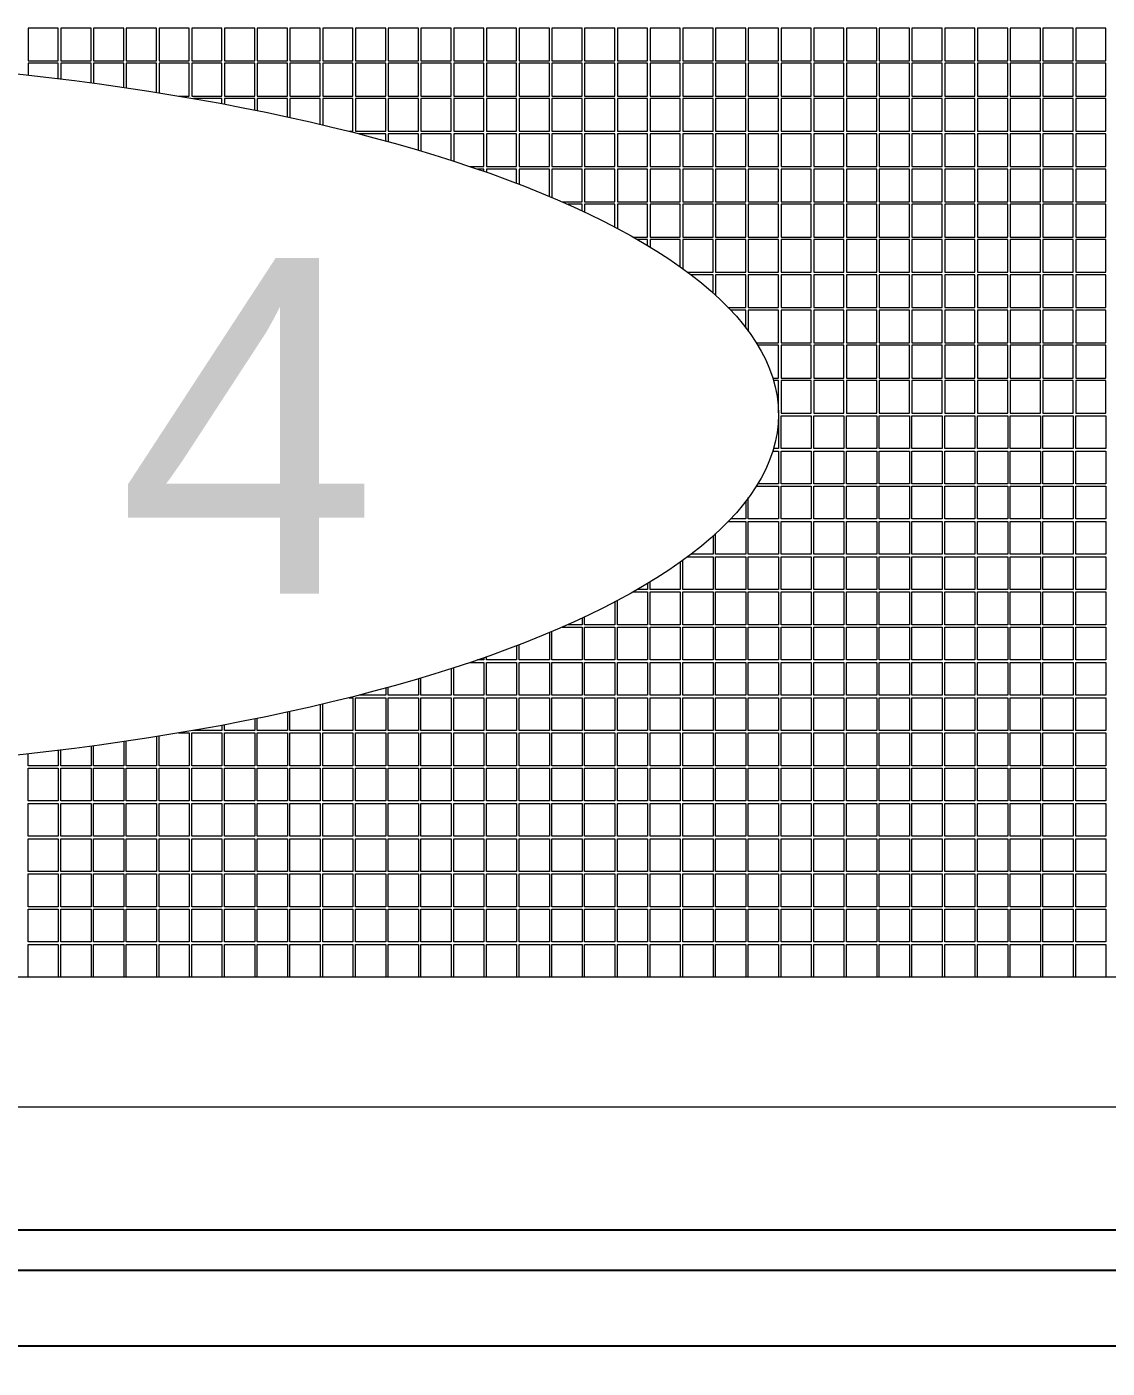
# Model space of a CAD drawing. Extents: x 365 to 1637, y -92 to 444.
# Drawn here: x 478.11 to 499.56, y 11.66 to 38.3 of the extents above; entities that cross this region are included whole.
import ezdxf

# ---------------------------------------------------------------- set-up
doc = ezdxf.new("R2010")
doc.units = 0
for name, color, linetype, lineweight in [('-Dim_mm', 5, 'CONTINUOUS', 13), ('-Text', 7, 'CONTINUOUS', 9), ('AA Detail', 6, 'CONTINUOUS', 20), ('ACTIVE_AREA', 6, 'CONTINUOUS', 0), ('BEZEL', 7, 'CONTINUOUS', 18), ('VIEW_AREA', 44, 'CONTINUOUS', 20)]:
    doc.layers.add(name, color=color, linetype=linetype, lineweight=lineweight)
doc.layers.add('BZL', color=7, linetype='CONTINUOUS')
doc.layers.add('PCB', color=94, linetype='CONTINUOUS')
doc.styles.add('STYLE1', font='arial.ttf')
doc.dimstyles.new('10x LO_mm', dxfattribs={"dimtxt": 2.6666, "dimasz": 2, "dimexe": 0.5, "dimexo": 0.5, "dimgap": 0.5, "dimtad": 1, "dimlfac": 0.1, "dimzin": 4, "dimdsep": 46, "dimtxsty": 'STYLE1', "dimcen": -2.5, "dimclrd": 256, "dimclre": 256, "dimclrt": 256, "dimadec": 0, "dimazin": 0, "dimtp": 0.5, "dimtm": 0.5, "dimtfac": 1, "dimtmove": 0, "dimatfit": 1, "dimfxl": 0, "dimtolj": 1, "dimtzin": 0, "dimlwd": -1, "dimlwe": -1, "dimarcsym": 0})

# ---------------------------------------------------------------- blocks, each defined once
blk = doc.blocks.new('va')
at = {"layer": 'VIEW_AREA'}
blk.add_line((453.829, 149.403), (534.779, 149.403), dxfattribs=at)
blk = doc.blocks.new('bezel')
at = {"layer": 'BZL'}
for p, q in [((535.804, 146.953), (452.804, 146.953)), ((535.804, 146.153), (452.804, 146.153)), ((445.829, 144.653), (542.779, 144.653))]:
    blk.add_line(p, q, dxfattribs=at)

msp = doc.modelspace()

# ---------------------------------------------------------------- linework, layer by layer
at = {"layer": 'AA Detail'}
msp.add_lwpolyline([(431.983, 41.772), (509.933, 41.772), (509.933, 19.422), (431.983, 19.422)], close=True, dxfattribs=at)
at = {"layer": 'ACTIVE_AREA'}
for points in [[(478.133, 37.622), (478.733, 37.622), (478.733, 38.272), (478.133, 38.272)], [(478.783, 37.622), (479.383, 37.622), (479.383, 38.272), (478.783, 38.272)], [(479.433, 37.622), (480.033, 37.622), (480.033, 38.272), (479.433, 38.272)], [(480.083, 37.622), (480.683, 37.622), (480.683, 38.272), (480.083, 38.272)], [(480.733, 37.622), (481.333, 37.622), (481.333, 38.272), (480.733, 38.272)], [(481.383, 37.622), (481.983, 37.622), (481.983, 38.272), (481.383, 38.272)], [(482.033, 37.622), (482.633, 37.622), (482.633, 38.272), (482.033, 38.272)], [(482.683, 37.622), (483.283, 37.622), (483.283, 38.272), (482.683, 38.272)], [(483.333, 37.622), (483.933, 37.622), (483.933, 38.272), (483.333, 38.272)], [(483.983, 37.622), (484.583, 37.622), (484.583, 38.272), (483.983, 38.272)], [(484.633, 37.622), (485.233, 37.622), (485.233, 38.272), (484.633, 38.272)], [(485.283, 37.622), (485.883, 37.622), (485.883, 38.272), (485.283, 38.272)], [(485.933, 37.622), (486.533, 37.622), (486.533, 38.272), (485.933, 38.272)], [(486.583, 37.622), (487.183, 37.622), (487.183, 38.272), (486.583, 38.272)], [(487.233, 37.622), (487.833, 37.622), (487.833, 38.272), (487.233, 38.272)], [(487.883, 37.622), (488.483, 37.622), (488.483, 38.272), (487.883, 38.272)], [(488.533, 37.622), (489.133, 37.622), (489.133, 38.272), (488.533, 38.272)], [(489.183, 37.622), (489.783, 37.622), (489.783, 38.272), (489.183, 38.272)], [(489.833, 37.622), (490.433, 37.622), (490.433, 38.272), (489.833, 38.272)], [(490.483, 37.622), (491.083, 37.622), (491.083, 38.272), (490.483, 38.272)], [(491.133, 37.622), (491.733, 37.622), (491.733, 38.272), (491.133, 38.272)], [(491.783, 37.622), (492.383, 37.622), (492.383, 38.272), (491.783, 38.272)], [(492.433, 37.622), (493.033, 37.622), (493.033, 38.272), (492.433, 38.272)], [(493.083, 37.622), (493.683, 37.622), (493.683, 38.272), (493.083, 38.272)], [(493.733, 37.622), (494.333, 37.622), (494.333, 38.272), (493.733, 38.272)], [(494.383, 37.622), (494.983, 37.622), (494.983, 38.272), (494.383, 38.272)], [(495.033, 37.622), (495.633, 37.622), (495.633, 38.272), (495.033, 38.272)], [(495.683, 37.622), (496.283, 37.622), (496.283, 38.272), (495.683, 38.272)], [(496.333, 37.622), (496.933, 37.622), (496.933, 38.272), (496.333, 38.272)], [(496.983, 37.622), (497.583, 37.622), (497.583, 38.272), (496.983, 38.272)], [(497.633, 37.622), (498.233, 37.622), (498.233, 38.272), (497.633, 38.272)], [(498.283, 37.622), (498.883, 37.622), (498.883, 38.272), (498.283, 38.272)], [(498.933, 37.622), (499.533, 37.622), (499.533, 38.272), (498.933, 38.272)], [(481.383, 36.922), (481.983, 36.922), (481.983, 37.572), (481.383, 37.572)], [(482.033, 36.922), (482.633, 36.922), (482.633, 37.572), (482.033, 37.572)], [(482.683, 36.922), (483.283, 36.922), (483.283, 37.572), (482.683, 37.572)], [(483.333, 36.922), (483.933, 36.922), (483.933, 37.572), (483.333, 37.572)], [(483.983, 36.922), (484.583, 36.922), (484.583, 37.572), (483.983, 37.572)], [(484.633, 36.922), (485.233, 36.922), (485.233, 37.572), (484.633, 37.572)], [(485.283, 36.922), (485.883, 36.922), (485.883, 37.572), (485.283, 37.572)], [(485.933, 36.922), (486.533, 36.922), (486.533, 37.572), (485.933, 37.572)], [(486.583, 36.922), (487.183, 36.922), (487.183, 37.572), (486.583, 37.572)], [(487.233, 36.922), (487.833, 36.922), (487.833, 37.572), (487.233, 37.572)], [(487.883, 36.922), (488.483, 36.922), (488.483, 37.572), (487.883, 37.572)], [(488.533, 36.922), (489.133, 36.922), (489.133, 37.572), (488.533, 37.572)], [(489.183, 36.922), (489.783, 36.922), (489.783, 37.572), (489.183, 37.572)], [(489.833, 36.922), (490.433, 36.922), (490.433, 37.572), (489.833, 37.572)], [(490.483, 36.922), (491.083, 36.922), (491.083, 37.572), (490.483, 37.572)], [(491.133, 36.922), (491.733, 36.922), (491.733, 37.572), (491.133, 37.572)], [(491.783, 36.922), (492.383, 36.922), (492.383, 37.572), (491.783, 37.572)], [(492.433, 36.922), (493.033, 36.922), (493.033, 37.572), (492.433, 37.572)], [(493.083, 36.922), (493.683, 36.922), (493.683, 37.572), (493.083, 37.572)], [(493.733, 36.922), (494.333, 36.922), (494.333, 37.572), (493.733, 37.572)], [(494.383, 36.922), (494.983, 36.922), (494.983, 37.572), (494.383, 37.572)], [(495.033, 36.922), (495.633, 36.922), (495.633, 37.572), (495.033, 37.572)], [(495.683, 36.922), (496.283, 36.922), (496.283, 37.572), (495.683, 37.572)], [(496.333, 36.922), (496.933, 36.922), (496.933, 37.572), (496.333, 37.572)], [(496.983, 36.922), (497.583, 36.922), (497.583, 37.572), (496.983, 37.572)], [(497.633, 36.922), (498.233, 36.922), (498.233, 37.572), (497.633, 37.572)], [(498.283, 36.922), (498.883, 36.922), (498.883, 37.572), (498.283, 37.572)], [(498.933, 36.922), (499.533, 36.922), (499.533, 37.572), (498.933, 37.572)], [(484.633, 36.222), (485.233, 36.222), (485.233, 36.872), (484.633, 36.872)], [(485.283, 36.222), (485.883, 36.222), (485.883, 36.872), (485.283, 36.872)], [(485.933, 36.222), (486.533, 36.222), (486.533, 36.872), (485.933, 36.872)], [(486.583, 36.222), (487.183, 36.222), (487.183, 36.872), (486.583, 36.872)], [(487.233, 36.222), (487.833, 36.222), (487.833, 36.872), (487.233, 36.872)], [(487.883, 36.222), (488.483, 36.222), (488.483, 36.872), (487.883, 36.872)], [(488.533, 36.222), (489.133, 36.222), (489.133, 36.872), (488.533, 36.872)], [(489.183, 36.222), (489.783, 36.222), (489.783, 36.872), (489.183, 36.872)], [(489.833, 36.222), (490.433, 36.222), (490.433, 36.872), (489.833, 36.872)], [(490.483, 36.222), (491.083, 36.222), (491.083, 36.872), (490.483, 36.872)], [(491.133, 36.222), (491.733, 36.222), (491.733, 36.872), (491.133, 36.872)], [(491.783, 36.222), (492.383, 36.222), (492.383, 36.872), (491.783, 36.872)], [(492.433, 36.222), (493.033, 36.222), (493.033, 36.872), (492.433, 36.872)], [(493.083, 36.222), (493.683, 36.222), (493.683, 36.872), (493.083, 36.872)], [(493.733, 36.222), (494.333, 36.222), (494.333, 36.872), (493.733, 36.872)], [(494.383, 36.222), (494.983, 36.222), (494.983, 36.872), (494.383, 36.872)], [(495.033, 36.222), (495.633, 36.222), (495.633, 36.872), (495.033, 36.872)], [(495.683, 36.222), (496.283, 36.222), (496.283, 36.872), (495.683, 36.872)], [(496.333, 36.222), (496.933, 36.222), (496.933, 36.872), (496.333, 36.872)], [(496.983, 36.222), (497.583, 36.222), (497.583, 36.872), (496.983, 36.872)], [(497.633, 36.222), (498.233, 36.222), (498.233, 36.872), (497.633, 36.872)], [(498.283, 36.222), (498.883, 36.222), (498.883, 36.872), (498.283, 36.872)], [(498.933, 36.222), (499.533, 36.222), (499.533, 36.872), (498.933, 36.872)], [(487.233, 35.522), (487.833, 35.522), (487.833, 36.172), (487.233, 36.172)], [(487.883, 35.522), (488.483, 35.522), (488.483, 36.172), (487.883, 36.172)], [(488.533, 35.522), (489.133, 35.522), (489.133, 36.172), (488.533, 36.172)], [(489.183, 35.522), (489.783, 35.522), (489.783, 36.172), (489.183, 36.172)], [(489.833, 35.522), (490.433, 35.522), (490.433, 36.172), (489.833, 36.172)], [(490.483, 35.522), (491.083, 35.522), (491.083, 36.172), (490.483, 36.172)], [(491.133, 35.522), (491.733, 35.522), (491.733, 36.172), (491.133, 36.172)], [(491.783, 35.522), (492.383, 35.522), (492.383, 36.172), (491.783, 36.172)], [(492.433, 35.522), (493.033, 35.522), (493.033, 36.172), (492.433, 36.172)], [(493.083, 35.522), (493.683, 35.522), (493.683, 36.172), (493.083, 36.172)], [(493.733, 35.522), (494.333, 35.522), (494.333, 36.172), (493.733, 36.172)], [(494.383, 35.522), (494.983, 35.522), (494.983, 36.172), (494.383, 36.172)], [(495.033, 35.522), (495.633, 35.522), (495.633, 36.172), (495.033, 36.172)], [(495.683, 35.522), (496.283, 35.522), (496.283, 36.172), (495.683, 36.172)], [(496.333, 35.522), (496.933, 35.522), (496.933, 36.172), (496.333, 36.172)], [(496.983, 35.522), (497.583, 35.522), (497.583, 36.172), (496.983, 36.172)], [(497.633, 35.522), (498.233, 35.522), (498.233, 36.172), (497.633, 36.172)], [(498.283, 35.522), (498.883, 35.522), (498.883, 36.172), (498.283, 36.172)], [(498.933, 35.522), (499.533, 35.522), (499.533, 36.172), (498.933, 36.172)], [(489.183, 34.822), (489.783, 34.822), (489.783, 35.472), (489.183, 35.472)], [(489.833, 34.822), (490.433, 34.822), (490.433, 35.472), (489.833, 35.472)], [(490.483, 34.822), (491.083, 34.822), (491.083, 35.472), (490.483, 35.472)], [(491.133, 34.822), (491.733, 34.822), (491.733, 35.472), (491.133, 35.472)], [(491.783, 34.822), (492.383, 34.822), (492.383, 35.472), (491.783, 35.472)], [(492.433, 34.822), (493.033, 34.822), (493.033, 35.472), (492.433, 35.472)], [(493.083, 34.822), (493.683, 34.822), (493.683, 35.472), (493.083, 35.472)], [(493.733, 34.822), (494.333, 34.822), (494.333, 35.472), (493.733, 35.472)], [(494.383, 34.822), (494.983, 34.822), (494.983, 35.472), (494.383, 35.472)], [(495.033, 34.822), (495.633, 34.822), (495.633, 35.472), (495.033, 35.472)], [(495.683, 34.822), (496.283, 34.822), (496.283, 35.472), (495.683, 35.472)], [(496.333, 34.822), (496.933, 34.822), (496.933, 35.472), (496.333, 35.472)], [(496.983, 34.822), (497.583, 34.822), (497.583, 35.472), (496.983, 35.472)], [(497.633, 34.822), (498.233, 34.822), (498.233, 35.472), (497.633, 35.472)], [(498.283, 34.822), (498.883, 34.822), (498.883, 35.472), (498.283, 35.472)], [(498.933, 34.822), (499.533, 34.822), (499.533, 35.472), (498.933, 35.472)], [(490.483, 34.122), (491.083, 34.122), (491.083, 34.772), (490.483, 34.772)], [(491.133, 34.122), (491.733, 34.122), (491.733, 34.772), (491.133, 34.772)], [(491.783, 34.122), (492.383, 34.122), (492.383, 34.772), (491.783, 34.772)], [(492.433, 34.122), (493.033, 34.122), (493.033, 34.772), (492.433, 34.772)], [(493.083, 34.122), (493.683, 34.122), (493.683, 34.772), (493.083, 34.772)], [(493.733, 34.122), (494.333, 34.122), (494.333, 34.772), (493.733, 34.772)], [(494.383, 34.122), (494.983, 34.122), (494.983, 34.772), (494.383, 34.772)], [(495.033, 34.122), (495.633, 34.122), (495.633, 34.772), (495.033, 34.772)], [(495.683, 34.122), (496.283, 34.122), (496.283, 34.772), (495.683, 34.772)], [(496.333, 34.122), (496.933, 34.122), (496.933, 34.772), (496.333, 34.772)], [(496.983, 34.122), (497.583, 34.122), (497.583, 34.772), (496.983, 34.772)], [(497.633, 34.122), (498.233, 34.122), (498.233, 34.772), (497.633, 34.772)], [(498.283, 34.122), (498.883, 34.122), (498.883, 34.772), (498.283, 34.772)], [(498.933, 34.122), (499.533, 34.122), (499.533, 34.772), (498.933, 34.772)], [(491.783, 33.422), (492.383, 33.422), (492.383, 34.072), (491.783, 34.072)], [(492.433, 33.422), (493.033, 33.422), (493.033, 34.072), (492.433, 34.072)], [(493.083, 33.422), (493.683, 33.422), (493.683, 34.072), (493.083, 34.072)], [(493.733, 33.422), (494.333, 33.422), (494.333, 34.072), (493.733, 34.072)], [(494.383, 33.422), (494.983, 33.422), (494.983, 34.072), (494.383, 34.072)], [(495.033, 33.422), (495.633, 33.422), (495.633, 34.072), (495.033, 34.072)], [(495.683, 33.422), (496.283, 33.422), (496.283, 34.072), (495.683, 34.072)], [(496.333, 33.422), (496.933, 33.422), (496.933, 34.072), (496.333, 34.072)], [(496.983, 33.422), (497.583, 33.422), (497.583, 34.072), (496.983, 34.072)], [(497.633, 33.422), (498.233, 33.422), (498.233, 34.072), (497.633, 34.072)], [(498.283, 33.422), (498.883, 33.422), (498.883, 34.072), (498.283, 34.072)], [(498.933, 33.422), (499.533, 33.422), (499.533, 34.072), (498.933, 34.072)], [(492.433, 32.722), (493.033, 32.722), (493.033, 33.372), (492.433, 33.372)], [(493.083, 32.722), (493.683, 32.722), (493.683, 33.372), (493.083, 33.372)], [(493.733, 32.722), (494.333, 32.722), (494.333, 33.372), (493.733, 33.372)], [(494.383, 32.722), (494.983, 32.722), (494.983, 33.372), (494.383, 33.372)], [(495.033, 32.722), (495.633, 32.722), (495.633, 33.372), (495.033, 33.372)], [(495.683, 32.722), (496.283, 32.722), (496.283, 33.372), (495.683, 33.372)], [(496.333, 32.722), (496.933, 32.722), (496.933, 33.372), (496.333, 33.372)], [(496.983, 32.722), (497.583, 32.722), (497.583, 33.372), (496.983, 33.372)], [(497.633, 32.722), (498.233, 32.722), (498.233, 33.372), (497.633, 33.372)], [(498.283, 32.722), (498.883, 32.722), (498.883, 33.372), (498.283, 33.372)], [(498.933, 32.722), (499.533, 32.722), (499.533, 33.372), (498.933, 33.372)], [(493.083, 32.022), (493.683, 32.022), (493.683, 32.672), (493.083, 32.672)], [(493.733, 32.022), (494.333, 32.022), (494.333, 32.672), (493.733, 32.672)], [(494.383, 32.022), (494.983, 32.022), (494.983, 32.672), (494.383, 32.672)], [(495.033, 32.022), (495.633, 32.022), (495.633, 32.672), (495.033, 32.672)], [(495.683, 32.022), (496.283, 32.022), (496.283, 32.672), (495.683, 32.672)], [(496.333, 32.022), (496.933, 32.022), (496.933, 32.672), (496.333, 32.672)], [(496.983, 32.022), (497.583, 32.022), (497.583, 32.672), (496.983, 32.672)], [(497.633, 32.022), (498.233, 32.022), (498.233, 32.672), (497.633, 32.672)], [(498.283, 32.022), (498.883, 32.022), (498.883, 32.672), (498.283, 32.672)], [(498.933, 32.022), (499.533, 32.022), (499.533, 32.672), (498.933, 32.672)], [(493.083, 31.322), (493.683, 31.322), (493.683, 31.972), (493.083, 31.972)], [(493.733, 31.322), (494.333, 31.322), (494.333, 31.972), (493.733, 31.972)], [(494.383, 31.322), (494.983, 31.322), (494.983, 31.972), (494.383, 31.972)], [(495.033, 31.322), (495.633, 31.322), (495.633, 31.972), (495.033, 31.972)], [(495.683, 31.322), (496.283, 31.322), (496.283, 31.972), (495.683, 31.972)], [(496.333, 31.322), (496.933, 31.322), (496.933, 31.972), (496.333, 31.972)], [(496.983, 31.322), (497.583, 31.322), (497.583, 31.972), (496.983, 31.972)], [(497.633, 31.322), (498.233, 31.322), (498.233, 31.972), (497.633, 31.972)], [(498.283, 31.322), (498.883, 31.322), (498.883, 31.972), (498.283, 31.972)], [(498.933, 31.322), (499.533, 31.322), (499.533, 31.972), (498.933, 31.972)], [(493.083, 30.622), (493.683, 30.622), (493.683, 31.272), (493.083, 31.272)], [(493.733, 30.622), (494.333, 30.622), (494.333, 31.272), (493.733, 31.272)], [(494.383, 30.622), (494.983, 30.622), (494.983, 31.272), (494.383, 31.272)], [(495.033, 30.622), (495.633, 30.622), (495.633, 31.272), (495.033, 31.272)], [(495.683, 30.622), (496.283, 30.622), (496.283, 31.272), (495.683, 31.272)], [(496.333, 30.622), (496.933, 30.622), (496.933, 31.272), (496.333, 31.272)], [(496.983, 30.622), (497.583, 30.622), (497.583, 31.272), (496.983, 31.272)], [(497.633, 30.622), (498.233, 30.622), (498.233, 31.272), (497.633, 31.272)], [(498.283, 30.622), (498.883, 30.622), (498.883, 31.272), (498.283, 31.272)], [(498.933, 30.622), (499.533, 30.622), (499.533, 31.272), (498.933, 31.272)], [(493.083, 30.572), (493.683, 30.572), (493.683, 29.922), (493.083, 29.922)], [(493.733, 30.572), (494.333, 30.572), (494.333, 29.922), (493.733, 29.922)], [(494.383, 30.572), (494.983, 30.572), (494.983, 29.922), (494.383, 29.922)], [(495.033, 30.572), (495.633, 30.572), (495.633, 29.922), (495.033, 29.922)], [(495.683, 30.572), (496.283, 30.572), (496.283, 29.922), (495.683, 29.922)], [(496.333, 30.572), (496.933, 30.572), (496.933, 29.922), (496.333, 29.922)], [(496.983, 30.572), (497.583, 30.572), (497.583, 29.922), (496.983, 29.922)], [(497.633, 30.572), (498.233, 30.572), (498.233, 29.922), (497.633, 29.922)], [(498.283, 30.572), (498.883, 30.572), (498.883, 29.922), (498.283, 29.922)], [(498.933, 30.572), (499.533, 30.572), (499.533, 29.922), (498.933, 29.922)], [(493.083, 29.872), (493.683, 29.872), (493.683, 29.222), (493.083, 29.222)], [(493.733, 29.872), (494.333, 29.872), (494.333, 29.222), (493.733, 29.222)], [(494.383, 29.872), (494.983, 29.872), (494.983, 29.222), (494.383, 29.222)], [(495.033, 29.872), (495.633, 29.872), (495.633, 29.222), (495.033, 29.222)], [(495.683, 29.872), (496.283, 29.872), (496.283, 29.222), (495.683, 29.222)], [(496.333, 29.872), (496.933, 29.872), (496.933, 29.222), (496.333, 29.222)], [(496.983, 29.872), (497.583, 29.872), (497.583, 29.222), (496.983, 29.222)], [(497.633, 29.872), (498.233, 29.872), (498.233, 29.222), (497.633, 29.222)], [(498.283, 29.872), (498.883, 29.872), (498.883, 29.222), (498.283, 29.222)], [(498.933, 29.872), (499.533, 29.872), (499.533, 29.222), (498.933, 29.222)], [(493.083, 29.172), (493.683, 29.172), (493.683, 28.522), (493.083, 28.522)], [(493.733, 29.172), (494.333, 29.172), (494.333, 28.522), (493.733, 28.522)], [(494.383, 29.172), (494.983, 29.172), (494.983, 28.522), (494.383, 28.522)], [(495.033, 29.172), (495.633, 29.172), (495.633, 28.522), (495.033, 28.522)], [(495.683, 29.172), (496.283, 29.172), (496.283, 28.522), (495.683, 28.522)], [(496.333, 29.172), (496.933, 29.172), (496.933, 28.522), (496.333, 28.522)], [(496.983, 29.172), (497.583, 29.172), (497.583, 28.522), (496.983, 28.522)], [(497.633, 29.172), (498.233, 29.172), (498.233, 28.522), (497.633, 28.522)], [(498.283, 29.172), (498.883, 29.172), (498.883, 28.522), (498.283, 28.522)], [(498.933, 29.172), (499.533, 29.172), (499.533, 28.522), (498.933, 28.522)], [(492.433, 28.472), (493.033, 28.472), (493.033, 27.822), (492.433, 27.822)], [(493.083, 28.472), (493.683, 28.472), (493.683, 27.822), (493.083, 27.822)], [(493.733, 28.472), (494.333, 28.472), (494.333, 27.822), (493.733, 27.822)], [(494.383, 28.472), (494.983, 28.472), (494.983, 27.822), (494.383, 27.822)], [(495.033, 28.472), (495.633, 28.472), (495.633, 27.822), (495.033, 27.822)], [(495.683, 28.472), (496.283, 28.472), (496.283, 27.822), (495.683, 27.822)], [(496.333, 28.472), (496.933, 28.472), (496.933, 27.822), (496.333, 27.822)], [(496.983, 28.472), (497.583, 28.472), (497.583, 27.822), (496.983, 27.822)], [(497.633, 28.472), (498.233, 28.472), (498.233, 27.822), (497.633, 27.822)], [(498.283, 28.472), (498.883, 28.472), (498.883, 27.822), (498.283, 27.822)], [(498.933, 28.472), (499.533, 28.472), (499.533, 27.822), (498.933, 27.822)], [(491.783, 27.772), (492.383, 27.772), (492.383, 27.122), (491.783, 27.122)], [(492.433, 27.772), (493.033, 27.772), (493.033, 27.122), (492.433, 27.122)], [(493.083, 27.772), (493.683, 27.772), (493.683, 27.122), (493.083, 27.122)], [(493.733, 27.772), (494.333, 27.772), (494.333, 27.122), (493.733, 27.122)], [(494.383, 27.772), (494.983, 27.772), (494.983, 27.122), (494.383, 27.122)], [(495.033, 27.772), (495.633, 27.772), (495.633, 27.122), (495.033, 27.122)], [(495.683, 27.772), (496.283, 27.772), (496.283, 27.122), (495.683, 27.122)], [(496.333, 27.772), (496.933, 27.772), (496.933, 27.122), (496.333, 27.122)], [(496.983, 27.772), (497.583, 27.772), (497.583, 27.122), (496.983, 27.122)], [(497.633, 27.772), (498.233, 27.772), (498.233, 27.122), (497.633, 27.122)], [(498.283, 27.772), (498.883, 27.772), (498.883, 27.122), (498.283, 27.122)], [(498.933, 27.772), (499.533, 27.772), (499.533, 27.122), (498.933, 27.122)], [(490.483, 27.072), (491.083, 27.072), (491.083, 26.422), (490.483, 26.422)], [(491.133, 27.072), (491.733, 27.072), (491.733, 26.422), (491.133, 26.422)], [(491.783, 27.072), (492.383, 27.072), (492.383, 26.422), (491.783, 26.422)], [(492.433, 27.072), (493.033, 27.072), (493.033, 26.422), (492.433, 26.422)], [(493.083, 27.072), (493.683, 27.072), (493.683, 26.422), (493.083, 26.422)], [(493.733, 27.072), (494.333, 27.072), (494.333, 26.422), (493.733, 26.422)], [(494.383, 27.072), (494.983, 27.072), (494.983, 26.422), (494.383, 26.422)], [(495.033, 27.072), (495.633, 27.072), (495.633, 26.422), (495.033, 26.422)], [(495.683, 27.072), (496.283, 27.072), (496.283, 26.422), (495.683, 26.422)], [(496.333, 27.072), (496.933, 27.072), (496.933, 26.422), (496.333, 26.422)], [(496.983, 27.072), (497.583, 27.072), (497.583, 26.422), (496.983, 26.422)], [(497.633, 27.072), (498.233, 27.072), (498.233, 26.422), (497.633, 26.422)], [(498.283, 27.072), (498.883, 27.072), (498.883, 26.422), (498.283, 26.422)], [(498.933, 27.072), (499.533, 27.072), (499.533, 26.422), (498.933, 26.422)], [(489.183, 26.372), (489.783, 26.372), (489.783, 25.722), (489.183, 25.722)], [(489.833, 26.372), (490.433, 26.372), (490.433, 25.722), (489.833, 25.722)], [(490.483, 26.372), (491.083, 26.372), (491.083, 25.722), (490.483, 25.722)], [(491.133, 26.372), (491.733, 26.372), (491.733, 25.722), (491.133, 25.722)], [(491.783, 26.372), (492.383, 26.372), (492.383, 25.722), (491.783, 25.722)], [(492.433, 26.372), (493.033, 26.372), (493.033, 25.722), (492.433, 25.722)], [(493.083, 26.372), (493.683, 26.372), (493.683, 25.722), (493.083, 25.722)], [(493.733, 26.372), (494.333, 26.372), (494.333, 25.722), (493.733, 25.722)], [(494.383, 26.372), (494.983, 26.372), (494.983, 25.722), (494.383, 25.722)], [(495.033, 26.372), (495.633, 26.372), (495.633, 25.722), (495.033, 25.722)], [(495.683, 26.372), (496.283, 26.372), (496.283, 25.722), (495.683, 25.722)], [(496.333, 26.372), (496.933, 26.372), (496.933, 25.722), (496.333, 25.722)], [(496.983, 26.372), (497.583, 26.372), (497.583, 25.722), (496.983, 25.722)], [(497.633, 26.372), (498.233, 26.372), (498.233, 25.722), (497.633, 25.722)], [(498.283, 26.372), (498.883, 26.372), (498.883, 25.722), (498.283, 25.722)], [(498.933, 26.372), (499.533, 26.372), (499.533, 25.722), (498.933, 25.722)], [(487.233, 25.672), (487.833, 25.672), (487.833, 25.022), (487.233, 25.022)], [(487.883, 25.672), (488.483, 25.672), (488.483, 25.022), (487.883, 25.022)], [(488.533, 25.672), (489.133, 25.672), (489.133, 25.022), (488.533, 25.022)], [(489.183, 25.672), (489.783, 25.672), (489.783, 25.022), (489.183, 25.022)], [(489.833, 25.672), (490.433, 25.672), (490.433, 25.022), (489.833, 25.022)], [(490.483, 25.672), (491.083, 25.672), (491.083, 25.022), (490.483, 25.022)], [(491.133, 25.672), (491.733, 25.672), (491.733, 25.022), (491.133, 25.022)], [(491.783, 25.672), (492.383, 25.672), (492.383, 25.022), (491.783, 25.022)], [(492.433, 25.672), (493.033, 25.672), (493.033, 25.022), (492.433, 25.022)], [(493.083, 25.672), (493.683, 25.672), (493.683, 25.022), (493.083, 25.022)], [(493.733, 25.672), (494.333, 25.672), (494.333, 25.022), (493.733, 25.022)], [(494.383, 25.672), (494.983, 25.672), (494.983, 25.022), (494.383, 25.022)], [(495.033, 25.672), (495.633, 25.672), (495.633, 25.022), (495.033, 25.022)], [(495.683, 25.672), (496.283, 25.672), (496.283, 25.022), (495.683, 25.022)], [(496.333, 25.672), (496.933, 25.672), (496.933, 25.022), (496.333, 25.022)], [(496.983, 25.672), (497.583, 25.672), (497.583, 25.022), (496.983, 25.022)], [(497.633, 25.672), (498.233, 25.672), (498.233, 25.022), (497.633, 25.022)], [(498.283, 25.672), (498.883, 25.672), (498.883, 25.022), (498.283, 25.022)], [(498.933, 25.672), (499.533, 25.672), (499.533, 25.022), (498.933, 25.022)], [(484.633, 24.972), (485.233, 24.972), (485.233, 24.322), (484.633, 24.322)], [(485.283, 24.972), (485.883, 24.972), (485.883, 24.322), (485.283, 24.322)], [(485.933, 24.972), (486.533, 24.972), (486.533, 24.322), (485.933, 24.322)], [(486.583, 24.972), (487.183, 24.972), (487.183, 24.322), (486.583, 24.322)], [(487.233, 24.972), (487.833, 24.972), (487.833, 24.322), (487.233, 24.322)], [(487.883, 24.972), (488.483, 24.972), (488.483, 24.322), (487.883, 24.322)], [(488.533, 24.972), (489.133, 24.972), (489.133, 24.322), (488.533, 24.322)], [(489.183, 24.972), (489.783, 24.972), (489.783, 24.322), (489.183, 24.322)], [(489.833, 24.972), (490.433, 24.972), (490.433, 24.322), (489.833, 24.322)], [(490.483, 24.972), (491.083, 24.972), (491.083, 24.322), (490.483, 24.322)], [(491.133, 24.972), (491.733, 24.972), (491.733, 24.322), (491.133, 24.322)], [(491.783, 24.972), (492.383, 24.972), (492.383, 24.322), (491.783, 24.322)], [(492.433, 24.972), (493.033, 24.972), (493.033, 24.322), (492.433, 24.322)], [(493.083, 24.972), (493.683, 24.972), (493.683, 24.322), (493.083, 24.322)], [(493.733, 24.972), (494.333, 24.972), (494.333, 24.322), (493.733, 24.322)], [(494.383, 24.972), (494.983, 24.972), (494.983, 24.322), (494.383, 24.322)], [(495.033, 24.972), (495.633, 24.972), (495.633, 24.322), (495.033, 24.322)], [(495.683, 24.972), (496.283, 24.972), (496.283, 24.322), (495.683, 24.322)], [(496.333, 24.972), (496.933, 24.972), (496.933, 24.322), (496.333, 24.322)], [(496.983, 24.972), (497.583, 24.972), (497.583, 24.322), (496.983, 24.322)], [(497.633, 24.972), (498.233, 24.972), (498.233, 24.322), (497.633, 24.322)], [(498.283, 24.972), (498.883, 24.972), (498.883, 24.322), (498.283, 24.322)], [(498.933, 24.972), (499.533, 24.972), (499.533, 24.322), (498.933, 24.322)], [(481.383, 24.272), (481.983, 24.272), (481.983, 23.622), (481.383, 23.622)], [(482.033, 24.272), (482.633, 24.272), (482.633, 23.622), (482.033, 23.622)], [(482.683, 24.272), (483.283, 24.272), (483.283, 23.622), (482.683, 23.622)], [(483.333, 24.272), (483.933, 24.272), (483.933, 23.622), (483.333, 23.622)], [(483.983, 24.272), (484.583, 24.272), (484.583, 23.622), (483.983, 23.622)], [(484.633, 24.272), (485.233, 24.272), (485.233, 23.622), (484.633, 23.622)], [(485.283, 24.272), (485.883, 24.272), (485.883, 23.622), (485.283, 23.622)], [(485.933, 24.272), (486.533, 24.272), (486.533, 23.622), (485.933, 23.622)], [(486.583, 24.272), (487.183, 24.272), (487.183, 23.622), (486.583, 23.622)], [(487.233, 24.272), (487.833, 24.272), (487.833, 23.622), (487.233, 23.622)], [(487.883, 24.272), (488.483, 24.272), (488.483, 23.622), (487.883, 23.622)], [(488.533, 24.272), (489.133, 24.272), (489.133, 23.622), (488.533, 23.622)], [(489.183, 24.272), (489.783, 24.272), (489.783, 23.622), (489.183, 23.622)], [(489.833, 24.272), (490.433, 24.272), (490.433, 23.622), (489.833, 23.622)], [(490.483, 24.272), (491.083, 24.272), (491.083, 23.622), (490.483, 23.622)], [(491.133, 24.272), (491.733, 24.272), (491.733, 23.622), (491.133, 23.622)], [(491.783, 24.272), (492.383, 24.272), (492.383, 23.622), (491.783, 23.622)], [(492.433, 24.272), (493.033, 24.272), (493.033, 23.622), (492.433, 23.622)], [(493.083, 24.272), (493.683, 24.272), (493.683, 23.622), (493.083, 23.622)], [(493.733, 24.272), (494.333, 24.272), (494.333, 23.622), (493.733, 23.622)], [(494.383, 24.272), (494.983, 24.272), (494.983, 23.622), (494.383, 23.622)], [(495.033, 24.272), (495.633, 24.272), (495.633, 23.622), (495.033, 23.622)], [(495.683, 24.272), (496.283, 24.272), (496.283, 23.622), (495.683, 23.622)], [(496.333, 24.272), (496.933, 24.272), (496.933, 23.622), (496.333, 23.622)], [(496.983, 24.272), (497.583, 24.272), (497.583, 23.622), (496.983, 23.622)], [(497.633, 24.272), (498.233, 24.272), (498.233, 23.622), (497.633, 23.622)], [(498.283, 24.272), (498.883, 24.272), (498.883, 23.622), (498.283, 23.622)], [(498.933, 24.272), (499.533, 24.272), (499.533, 23.622), (498.933, 23.622)], [(478.133, 23.572), (478.733, 23.572), (478.733, 22.922), (478.133, 22.922)], [(478.783, 23.572), (479.383, 23.572), (479.383, 22.922), (478.783, 22.922)], [(479.433, 23.572), (480.033, 23.572), (480.033, 22.922), (479.433, 22.922)], [(480.083, 23.572), (480.683, 23.572), (480.683, 22.922), (480.083, 22.922)], [(480.733, 23.572), (481.333, 23.572), (481.333, 22.922), (480.733, 22.922)], [(481.383, 23.572), (481.983, 23.572), (481.983, 22.922), (481.383, 22.922)], [(482.033, 23.572), (482.633, 23.572), (482.633, 22.922), (482.033, 22.922)], [(482.683, 23.572), (483.283, 23.572), (483.283, 22.922), (482.683, 22.922)], [(483.333, 23.572), (483.933, 23.572), (483.933, 22.922), (483.333, 22.922)], [(483.983, 23.572), (484.583, 23.572), (484.583, 22.922), (483.983, 22.922)], [(484.633, 23.572), (485.233, 23.572), (485.233, 22.922), (484.633, 22.922)], [(485.283, 23.572), (485.883, 23.572), (485.883, 22.922), (485.283, 22.922)], [(485.933, 23.572), (486.533, 23.572), (486.533, 22.922), (485.933, 22.922)], [(486.583, 23.572), (487.183, 23.572), (487.183, 22.922), (486.583, 22.922)], [(487.233, 23.572), (487.833, 23.572), (487.833, 22.922), (487.233, 22.922)], [(487.883, 23.572), (488.483, 23.572), (488.483, 22.922), (487.883, 22.922)], [(488.533, 23.572), (489.133, 23.572), (489.133, 22.922), (488.533, 22.922)], [(489.183, 23.572), (489.783, 23.572), (489.783, 22.922), (489.183, 22.922)], [(489.833, 23.572), (490.433, 23.572), (490.433, 22.922), (489.833, 22.922)], [(490.483, 23.572), (491.083, 23.572), (491.083, 22.922), (490.483, 22.922)], [(491.133, 23.572), (491.733, 23.572), (491.733, 22.922), (491.133, 22.922)], [(491.783, 23.572), (492.383, 23.572), (492.383, 22.922), (491.783, 22.922)], [(492.433, 23.572), (493.033, 23.572), (493.033, 22.922), (492.433, 22.922)], [(493.083, 23.572), (493.683, 23.572), (493.683, 22.922), (493.083, 22.922)], [(493.733, 23.572), (494.333, 23.572), (494.333, 22.922), (493.733, 22.922)], [(494.383, 23.572), (494.983, 23.572), (494.983, 22.922), (494.383, 22.922)], [(495.033, 23.572), (495.633, 23.572), (495.633, 22.922), (495.033, 22.922)], [(495.683, 23.572), (496.283, 23.572), (496.283, 22.922), (495.683, 22.922)], [(496.333, 23.572), (496.933, 23.572), (496.933, 22.922), (496.333, 22.922)], [(496.983, 23.572), (497.583, 23.572), (497.583, 22.922), (496.983, 22.922)], [(497.633, 23.572), (498.233, 23.572), (498.233, 22.922), (497.633, 22.922)], [(498.283, 23.572), (498.883, 23.572), (498.883, 22.922), (498.283, 22.922)], [(498.933, 23.572), (499.533, 23.572), (499.533, 22.922), (498.933, 22.922)], [(478.133, 22.872), (478.733, 22.872), (478.733, 22.222), (478.133, 22.222)], [(478.783, 22.872), (479.383, 22.872), (479.383, 22.222), (478.783, 22.222)], [(479.433, 22.872), (480.033, 22.872), (480.033, 22.222), (479.433, 22.222)], [(480.083, 22.872), (480.683, 22.872), (480.683, 22.222), (480.083, 22.222)], [(480.733, 22.872), (481.333, 22.872), (481.333, 22.222), (480.733, 22.222)], [(481.383, 22.872), (481.983, 22.872), (481.983, 22.222), (481.383, 22.222)], [(482.033, 22.872), (482.633, 22.872), (482.633, 22.222), (482.033, 22.222)], [(482.683, 22.872), (483.283, 22.872), (483.283, 22.222), (482.683, 22.222)], [(483.333, 22.872), (483.933, 22.872), (483.933, 22.222), (483.333, 22.222)], [(483.983, 22.872), (484.583, 22.872), (484.583, 22.222), (483.983, 22.222)], [(484.633, 22.872), (485.233, 22.872), (485.233, 22.222), (484.633, 22.222)], [(485.283, 22.872), (485.883, 22.872), (485.883, 22.222), (485.283, 22.222)], [(485.933, 22.872), (486.533, 22.872), (486.533, 22.222), (485.933, 22.222)], [(486.583, 22.872), (487.183, 22.872), (487.183, 22.222), (486.583, 22.222)], [(487.233, 22.872), (487.833, 22.872), (487.833, 22.222), (487.233, 22.222)], [(487.883, 22.872), (488.483, 22.872), (488.483, 22.222), (487.883, 22.222)], [(488.533, 22.872), (489.133, 22.872), (489.133, 22.222), (488.533, 22.222)], [(489.183, 22.872), (489.783, 22.872), (489.783, 22.222), (489.183, 22.222)], [(489.833, 22.872), (490.433, 22.872), (490.433, 22.222), (489.833, 22.222)], [(490.483, 22.872), (491.083, 22.872), (491.083, 22.222), (490.483, 22.222)], [(491.133, 22.872), (491.733, 22.872), (491.733, 22.222), (491.133, 22.222)], [(491.783, 22.872), (492.383, 22.872), (492.383, 22.222), (491.783, 22.222)], [(492.433, 22.872), (493.033, 22.872), (493.033, 22.222), (492.433, 22.222)], [(493.083, 22.872), (493.683, 22.872), (493.683, 22.222), (493.083, 22.222)], [(493.733, 22.872), (494.333, 22.872), (494.333, 22.222), (493.733, 22.222)], [(494.383, 22.872), (494.983, 22.872), (494.983, 22.222), (494.383, 22.222)], [(495.033, 22.872), (495.633, 22.872), (495.633, 22.222), (495.033, 22.222)], [(495.683, 22.872), (496.283, 22.872), (496.283, 22.222), (495.683, 22.222)], [(496.333, 22.872), (496.933, 22.872), (496.933, 22.222), (496.333, 22.222)], [(496.983, 22.872), (497.583, 22.872), (497.583, 22.222), (496.983, 22.222)], [(497.633, 22.872), (498.233, 22.872), (498.233, 22.222), (497.633, 22.222)], [(498.283, 22.872), (498.883, 22.872), (498.883, 22.222), (498.283, 22.222)], [(498.933, 22.872), (499.533, 22.872), (499.533, 22.222), (498.933, 22.222)], [(478.133, 22.172), (478.733, 22.172), (478.733, 21.522), (478.133, 21.522)], [(478.783, 22.172), (479.383, 22.172), (479.383, 21.522), (478.783, 21.522)], [(479.433, 22.172), (480.033, 22.172), (480.033, 21.522), (479.433, 21.522)], [(480.083, 22.172), (480.683, 22.172), (480.683, 21.522), (480.083, 21.522)], [(480.733, 22.172), (481.333, 22.172), (481.333, 21.522), (480.733, 21.522)], [(481.383, 22.172), (481.983, 22.172), (481.983, 21.522), (481.383, 21.522)], [(482.033, 22.172), (482.633, 22.172), (482.633, 21.522), (482.033, 21.522)], [(482.683, 22.172), (483.283, 22.172), (483.283, 21.522), (482.683, 21.522)], [(483.333, 22.172), (483.933, 22.172), (483.933, 21.522), (483.333, 21.522)], [(483.983, 22.172), (484.583, 22.172), (484.583, 21.522), (483.983, 21.522)], [(484.633, 22.172), (485.233, 22.172), (485.233, 21.522), (484.633, 21.522)], [(485.283, 22.172), (485.883, 22.172), (485.883, 21.522), (485.283, 21.522)], [(485.933, 22.172), (486.533, 22.172), (486.533, 21.522), (485.933, 21.522)], [(486.583, 22.172), (487.183, 22.172), (487.183, 21.522), (486.583, 21.522)], [(487.233, 22.172), (487.833, 22.172), (487.833, 21.522), (487.233, 21.522)], [(487.883, 22.172), (488.483, 22.172), (488.483, 21.522), (487.883, 21.522)], [(488.533, 22.172), (489.133, 22.172), (489.133, 21.522), (488.533, 21.522)], [(489.183, 22.172), (489.783, 22.172), (489.783, 21.522), (489.183, 21.522)], [(489.833, 22.172), (490.433, 22.172), (490.433, 21.522), (489.833, 21.522)], [(490.483, 22.172), (491.083, 22.172), (491.083, 21.522), (490.483, 21.522)], [(491.133, 22.172), (491.733, 22.172), (491.733, 21.522), (491.133, 21.522)], [(491.783, 22.172), (492.383, 22.172), (492.383, 21.522), (491.783, 21.522)], [(492.433, 22.172), (493.033, 22.172), (493.033, 21.522), (492.433, 21.522)], [(493.083, 22.172), (493.683, 22.172), (493.683, 21.522), (493.083, 21.522)], [(493.733, 22.172), (494.333, 22.172), (494.333, 21.522), (493.733, 21.522)], [(494.383, 22.172), (494.983, 22.172), (494.983, 21.522), (494.383, 21.522)], [(495.033, 22.172), (495.633, 22.172), (495.633, 21.522), (495.033, 21.522)], [(495.683, 22.172), (496.283, 22.172), (496.283, 21.522), (495.683, 21.522)], [(496.333, 22.172), (496.933, 22.172), (496.933, 21.522), (496.333, 21.522)], [(496.983, 22.172), (497.583, 22.172), (497.583, 21.522), (496.983, 21.522)], [(497.633, 22.172), (498.233, 22.172), (498.233, 21.522), (497.633, 21.522)], [(498.283, 22.172), (498.883, 22.172), (498.883, 21.522), (498.283, 21.522)], [(498.933, 22.172), (499.533, 22.172), (499.533, 21.522), (498.933, 21.522)], [(478.133, 21.472), (478.733, 21.472), (478.733, 20.822), (478.133, 20.822)], [(478.783, 21.472), (479.383, 21.472), (479.383, 20.822), (478.783, 20.822)], [(479.433, 21.472), (480.033, 21.472), (480.033, 20.822), (479.433, 20.822)], [(480.083, 21.472), (480.683, 21.472), (480.683, 20.822), (480.083, 20.822)], [(480.733, 21.472), (481.333, 21.472), (481.333, 20.822), (480.733, 20.822)], [(481.383, 21.472), (481.983, 21.472), (481.983, 20.822), (481.383, 20.822)], [(482.033, 21.472), (482.633, 21.472), (482.633, 20.822), (482.033, 20.822)], [(482.683, 21.472), (483.283, 21.472), (483.283, 20.822), (482.683, 20.822)], [(483.333, 21.472), (483.933, 21.472), (483.933, 20.822), (483.333, 20.822)], [(483.983, 21.472), (484.583, 21.472), (484.583, 20.822), (483.983, 20.822)], [(484.633, 21.472), (485.233, 21.472), (485.233, 20.822), (484.633, 20.822)], [(485.283, 21.472), (485.883, 21.472), (485.883, 20.822), (485.283, 20.822)], [(485.933, 21.472), (486.533, 21.472), (486.533, 20.822), (485.933, 20.822)], [(486.583, 21.472), (487.183, 21.472), (487.183, 20.822), (486.583, 20.822)], [(487.233, 21.472), (487.833, 21.472), (487.833, 20.822), (487.233, 20.822)], [(487.883, 21.472), (488.483, 21.472), (488.483, 20.822), (487.883, 20.822)], [(488.533, 21.472), (489.133, 21.472), (489.133, 20.822), (488.533, 20.822)], [(489.183, 21.472), (489.783, 21.472), (489.783, 20.822), (489.183, 20.822)], [(489.833, 21.472), (490.433, 21.472), (490.433, 20.822), (489.833, 20.822)], [(490.483, 21.472), (491.083, 21.472), (491.083, 20.822), (490.483, 20.822)], [(491.133, 21.472), (491.733, 21.472), (491.733, 20.822), (491.133, 20.822)], [(491.783, 21.472), (492.383, 21.472), (492.383, 20.822), (491.783, 20.822)], [(492.433, 21.472), (493.033, 21.472), (493.033, 20.822), (492.433, 20.822)], [(493.083, 21.472), (493.683, 21.472), (493.683, 20.822), (493.083, 20.822)], [(493.733, 21.472), (494.333, 21.472), (494.333, 20.822), (493.733, 20.822)], [(494.383, 21.472), (494.983, 21.472), (494.983, 20.822), (494.383, 20.822)], [(495.033, 21.472), (495.633, 21.472), (495.633, 20.822), (495.033, 20.822)], [(495.683, 21.472), (496.283, 21.472), (496.283, 20.822), (495.683, 20.822)], [(496.333, 21.472), (496.933, 21.472), (496.933, 20.822), (496.333, 20.822)], [(496.983, 21.472), (497.583, 21.472), (497.583, 20.822), (496.983, 20.822)], [(497.633, 21.472), (498.233, 21.472), (498.233, 20.822), (497.633, 20.822)], [(498.283, 21.472), (498.883, 21.472), (498.883, 20.822), (498.283, 20.822)], [(498.933, 21.472), (499.533, 21.472), (499.533, 20.822), (498.933, 20.822)], [(478.133, 20.772), (478.733, 20.772), (478.733, 20.122), (478.133, 20.122)], [(478.783, 20.772), (479.383, 20.772), (479.383, 20.122), (478.783, 20.122)], [(479.433, 20.772), (480.033, 20.772), (480.033, 20.122), (479.433, 20.122)], [(480.083, 20.772), (480.683, 20.772), (480.683, 20.122), (480.083, 20.122)], [(480.733, 20.772), (481.333, 20.772), (481.333, 20.122), (480.733, 20.122)], [(481.383, 20.772), (481.983, 20.772), (481.983, 20.122), (481.383, 20.122)], [(482.033, 20.772), (482.633, 20.772), (482.633, 20.122), (482.033, 20.122)], [(482.683, 20.772), (483.283, 20.772), (483.283, 20.122), (482.683, 20.122)], [(483.333, 20.772), (483.933, 20.772), (483.933, 20.122), (483.333, 20.122)], [(483.983, 20.772), (484.583, 20.772), (484.583, 20.122), (483.983, 20.122)], [(484.633, 20.772), (485.233, 20.772), (485.233, 20.122), (484.633, 20.122)], [(485.283, 20.772), (485.883, 20.772), (485.883, 20.122), (485.283, 20.122)], [(485.933, 20.772), (486.533, 20.772), (486.533, 20.122), (485.933, 20.122)], [(486.583, 20.772), (487.183, 20.772), (487.183, 20.122), (486.583, 20.122)], [(487.233, 20.772), (487.833, 20.772), (487.833, 20.122), (487.233, 20.122)], [(487.883, 20.772), (488.483, 20.772), (488.483, 20.122), (487.883, 20.122)], [(488.533, 20.772), (489.133, 20.772), (489.133, 20.122), (488.533, 20.122)], [(489.183, 20.772), (489.783, 20.772), (489.783, 20.122), (489.183, 20.122)], [(489.833, 20.772), (490.433, 20.772), (490.433, 20.122), (489.833, 20.122)], [(490.483, 20.772), (491.083, 20.772), (491.083, 20.122), (490.483, 20.122)], [(491.133, 20.772), (491.733, 20.772), (491.733, 20.122), (491.133, 20.122)], [(491.783, 20.772), (492.383, 20.772), (492.383, 20.122), (491.783, 20.122)], [(492.433, 20.772), (493.033, 20.772), (493.033, 20.122), (492.433, 20.122)], [(493.083, 20.772), (493.683, 20.772), (493.683, 20.122), (493.083, 20.122)], [(493.733, 20.772), (494.333, 20.772), (494.333, 20.122), (493.733, 20.122)], [(494.383, 20.772), (494.983, 20.772), (494.983, 20.122), (494.383, 20.122)], [(495.033, 20.772), (495.633, 20.772), (495.633, 20.122), (495.033, 20.122)], [(495.683, 20.772), (496.283, 20.772), (496.283, 20.122), (495.683, 20.122)], [(496.333, 20.772), (496.933, 20.772), (496.933, 20.122), (496.333, 20.122)], [(496.983, 20.772), (497.583, 20.772), (497.583, 20.122), (496.983, 20.122)], [(497.633, 20.772), (498.233, 20.772), (498.233, 20.122), (497.633, 20.122)], [(498.283, 20.772), (498.883, 20.772), (498.883, 20.122), (498.283, 20.122)], [(498.933, 20.772), (499.533, 20.772), (499.533, 20.122), (498.933, 20.122)], [(478.133, 20.072), (478.733, 20.072), (478.733, 19.422), (478.133, 19.422)], [(478.783, 20.072), (479.383, 20.072), (479.383, 19.422), (478.783, 19.422)], [(479.433, 20.072), (480.033, 20.072), (480.033, 19.422), (479.433, 19.422)], [(480.083, 20.072), (480.683, 20.072), (480.683, 19.422), (480.083, 19.422)], [(480.733, 20.072), (481.333, 20.072), (481.333, 19.422), (480.733, 19.422)], [(481.383, 20.072), (481.983, 20.072), (481.983, 19.422), (481.383, 19.422)], [(482.033, 20.072), (482.633, 20.072), (482.633, 19.422), (482.033, 19.422)], [(482.683, 20.072), (483.283, 20.072), (483.283, 19.422), (482.683, 19.422)], [(483.333, 20.072), (483.933, 20.072), (483.933, 19.422), (483.333, 19.422)], [(483.983, 20.072), (484.583, 20.072), (484.583, 19.422), (483.983, 19.422)], [(484.633, 20.072), (485.233, 20.072), (485.233, 19.422), (484.633, 19.422)], [(485.283, 20.072), (485.883, 20.072), (485.883, 19.422), (485.283, 19.422)], [(485.933, 20.072), (486.533, 20.072), (486.533, 19.422), (485.933, 19.422)], [(486.583, 20.072), (487.183, 20.072), (487.183, 19.422), (486.583, 19.422)], [(487.233, 20.072), (487.833, 20.072), (487.833, 19.422), (487.233, 19.422)], [(487.883, 20.072), (488.483, 20.072), (488.483, 19.422), (487.883, 19.422)], [(488.533, 20.072), (489.133, 20.072), (489.133, 19.422), (488.533, 19.422)], [(489.183, 20.072), (489.783, 20.072), (489.783, 19.422), (489.183, 19.422)], [(489.833, 20.072), (490.433, 20.072), (490.433, 19.422), (489.833, 19.422)], [(490.483, 20.072), (491.083, 20.072), (491.083, 19.422), (490.483, 19.422)], [(491.133, 20.072), (491.733, 20.072), (491.733, 19.422), (491.133, 19.422)], [(491.783, 20.072), (492.383, 20.072), (492.383, 19.422), (491.783, 19.422)], [(492.433, 20.072), (493.033, 20.072), (493.033, 19.422), (492.433, 19.422)], [(493.083, 20.072), (493.683, 20.072), (493.683, 19.422), (493.083, 19.422)], [(493.733, 20.072), (494.333, 20.072), (494.333, 19.422), (493.733, 19.422)], [(494.383, 20.072), (494.983, 20.072), (494.983, 19.422), (494.383, 19.422)], [(495.033, 20.072), (495.633, 20.072), (495.633, 19.422), (495.033, 19.422)], [(495.683, 20.072), (496.283, 20.072), (496.283, 19.422), (495.683, 19.422)], [(496.333, 20.072), (496.933, 20.072), (496.933, 19.422), (496.333, 19.422)], [(496.983, 20.072), (497.583, 20.072), (497.583, 19.422), (496.983, 19.422)], [(497.633, 20.072), (498.233, 20.072), (498.233, 19.422), (497.633, 19.422)], [(498.283, 20.072), (498.883, 20.072), (498.883, 19.422), (498.283, 19.422)], [(498.933, 20.072), (499.533, 20.072), (499.533, 19.422), (498.933, 19.422)]]:
    msp.add_lwpolyline(points, close=True, dxfattribs=at)
for points in [[(478.733, 37.266), (478.733, 37.572), (478.133, 37.572), (478.133, 37.335)], [(479.383, 37.183), (479.383, 37.572), (478.783, 37.572), (478.783, 37.259)], [(480.033, 37.092), (480.033, 37.572), (479.433, 37.572), (479.433, 37.176)], [(480.683, 36.993), (480.683, 37.572), (480.083, 37.572), (480.083, 37.085)], [(481.122, 36.922), (481.333, 36.922), (481.333, 37.572), (480.733, 37.572), (480.733, 36.985)], [(481.983, 36.77), (481.983, 36.872), (481.415, 36.872)], [(482.633, 36.644), (482.633, 36.872), (482.033, 36.872), (482.033, 36.761)], [(483.283, 36.508), (483.283, 36.872), (482.683, 36.872), (482.683, 36.634)], [(483.933, 36.361), (483.933, 36.872), (483.333, 36.872), (483.333, 36.497)], [(484.508, 36.222), (484.583, 36.222), (484.583, 36.872), (483.983, 36.872), (483.983, 36.35)], [(485.233, 36.032), (485.233, 36.172), (484.705, 36.172)], [(485.883, 35.847), (485.883, 36.172), (485.283, 36.172), (485.283, 36.018)], [(486.533, 35.646), (486.533, 36.172), (485.933, 36.172), (485.933, 35.832)], [(486.911, 35.522), (487.183, 35.522), (487.183, 36.172), (486.583, 36.172), (486.583, 35.63)], [(487.183, 35.428), (487.183, 35.472), (487.057, 35.472)], [(487.833, 35.191), (487.833, 35.472), (487.233, 35.472), (487.233, 35.411)], [(488.483, 34.93), (488.483, 35.472), (487.883, 35.472), (487.883, 35.171)], [(488.734, 34.822), (489.133, 34.822), (489.133, 35.472), (488.533, 35.472), (488.533, 34.908)], [(489.133, 34.641), (489.133, 34.772), (488.847, 34.772)], [(489.783, 34.318), (489.783, 34.772), (489.183, 34.772), (489.183, 34.618)], [(490.143, 34.122), (490.433, 34.122), (490.433, 34.772), (489.833, 34.772), (489.833, 34.292)], [(490.433, 33.952), (490.433, 34.072), (490.23, 34.072)], [(491.083, 33.525), (491.083, 34.072), (490.483, 34.072), (490.483, 33.922)], [(491.224, 33.422), (491.733, 33.422), (491.733, 34.072), (491.133, 34.072), (491.133, 33.489)], [(491.733, 33.006), (491.733, 33.372), (491.29, 33.372)], [(492.029, 32.722), (492.383, 32.722), (492.383, 33.372), (491.783, 33.372), (491.783, 32.961)], [(492.383, 32.314), (492.383, 32.672), (492.077, 32.672)], [(492.587, 32.022), (493.033, 32.022), (493.033, 32.672), (492.433, 32.672), (492.433, 32.247)], [(492.919, 31.322), (493.033, 31.322), (493.033, 31.972), (492.619, 31.972)], [(493.033, 30.632), (493.033, 31.272), (492.934, 31.272)], [(493.033, 30.562), (493.033, 29.922), (492.934, 29.922)], [(492.919, 29.872), (493.033, 29.872), (493.033, 29.222), (492.619, 29.222)], [(492.587, 29.172), (493.033, 29.172), (493.033, 28.522), (492.433, 28.522), (492.433, 28.947)], [(492.383, 28.88), (492.383, 28.522), (492.077, 28.522)], [(492.029, 28.472), (492.383, 28.472), (492.383, 27.822), (491.783, 27.822), (491.783, 28.233)], [(491.733, 28.188), (491.733, 27.822), (491.29, 27.822)], [(491.224, 27.772), (491.733, 27.772), (491.733, 27.122), (491.133, 27.122), (491.133, 27.705)], [(491.083, 27.669), (491.083, 27.122), (490.483, 27.122), (490.483, 27.273)], [(490.433, 27.242), (490.433, 27.122), (490.23, 27.122)], [(490.143, 27.072), (490.433, 27.072), (490.433, 26.422), (489.833, 26.422), (489.833, 26.902)], [(489.783, 26.876), (489.783, 26.422), (489.183, 26.422), (489.183, 26.577)], [(489.133, 26.553), (489.133, 26.422), (488.847, 26.422)], [(488.483, 26.264), (488.483, 25.722), (487.883, 25.722), (487.883, 26.023)], [(488.734, 26.372), (489.133, 26.372), (489.133, 25.722), (488.533, 25.722), (488.533, 26.286)], [(487.833, 26.003), (487.833, 25.722), (487.233, 25.722), (487.233, 25.783)], [(486.911, 25.672), (487.183, 25.672), (487.183, 25.022), (486.583, 25.022), (486.583, 25.564)], [(487.183, 25.766), (487.183, 25.722), (487.057, 25.722)], [(485.883, 25.347), (485.883, 25.022), (485.283, 25.022), (485.283, 25.176)], [(486.533, 25.548), (486.533, 25.022), (485.933, 25.022), (485.933, 25.362)], [(485.233, 25.162), (485.233, 25.022), (484.705, 25.022)], [(483.933, 24.833), (483.933, 24.322), (483.333, 24.322), (483.333, 24.697)], [(484.508, 24.972), (484.583, 24.972), (484.583, 24.322), (483.983, 24.322), (483.983, 24.844)], [(482.633, 24.55), (482.633, 24.322), (482.033, 24.322), (482.033, 24.434)], [(483.283, 24.686), (483.283, 24.322), (482.683, 24.322), (482.683, 24.56)], [(481.122, 24.272), (481.333, 24.272), (481.333, 23.622), (480.733, 23.622), (480.733, 24.209)], [(481.983, 24.424), (481.983, 24.322), (481.415, 24.322)], [(479.383, 24.011), (479.383, 23.622), (478.783, 23.622), (478.783, 23.935)], [(480.033, 24.102), (480.033, 23.622), (479.433, 23.622), (479.433, 24.018)], [(480.683, 24.201), (480.683, 23.622), (480.083, 23.622), (480.083, 24.109)], [(478.733, 23.929), (478.733, 23.622), (478.133, 23.622), (478.133, 23.859)]]:
    msp.add_lwpolyline(points, dxfattribs=at)
msp.add_ellipse((470.958, 30.597), major_axis=(-22.075, 0), ratio=0.322761, dxfattribs=at)
at = {"layer": 'PCB'}
msp.add_line((414.458, 12.097), (556.458, 12.097), dxfattribs=at)

# ---------------------------------------------------------------- block references
at = {"layer": '-Dim_mm'}
msp.add_blockref('va', (-23.346, -132.556), dxfattribs=at)
at = {"layer": 'BEZEL'}
msp.add_blockref('bezel', (-23.346, -132.556), dxfattribs=at)

# ---------------------------------------------------------------- texts
at = {"layer": '-Text', "style": 'STYLE1'}
msp.add_text('20 X 4', height=6.6666, dxfattribs=at).set_placement((458.161, 27.042))

# ---------------------------------------------------------------- leaders
at = {"layer": '-Text', "annotation_type": 0, "has_hookline": 1, "hookline_direction": 1, "text_width": 19.136}
msp.add_leader([(506.07, 18.162), (503.16, 1.896), (501.16, 1.896)], dimstyle='10x LO_mm', override={"dimgap": 0.5, "dimtad": 0}, dxfattribs=at)

doc.saveas('drawing.dxf')
